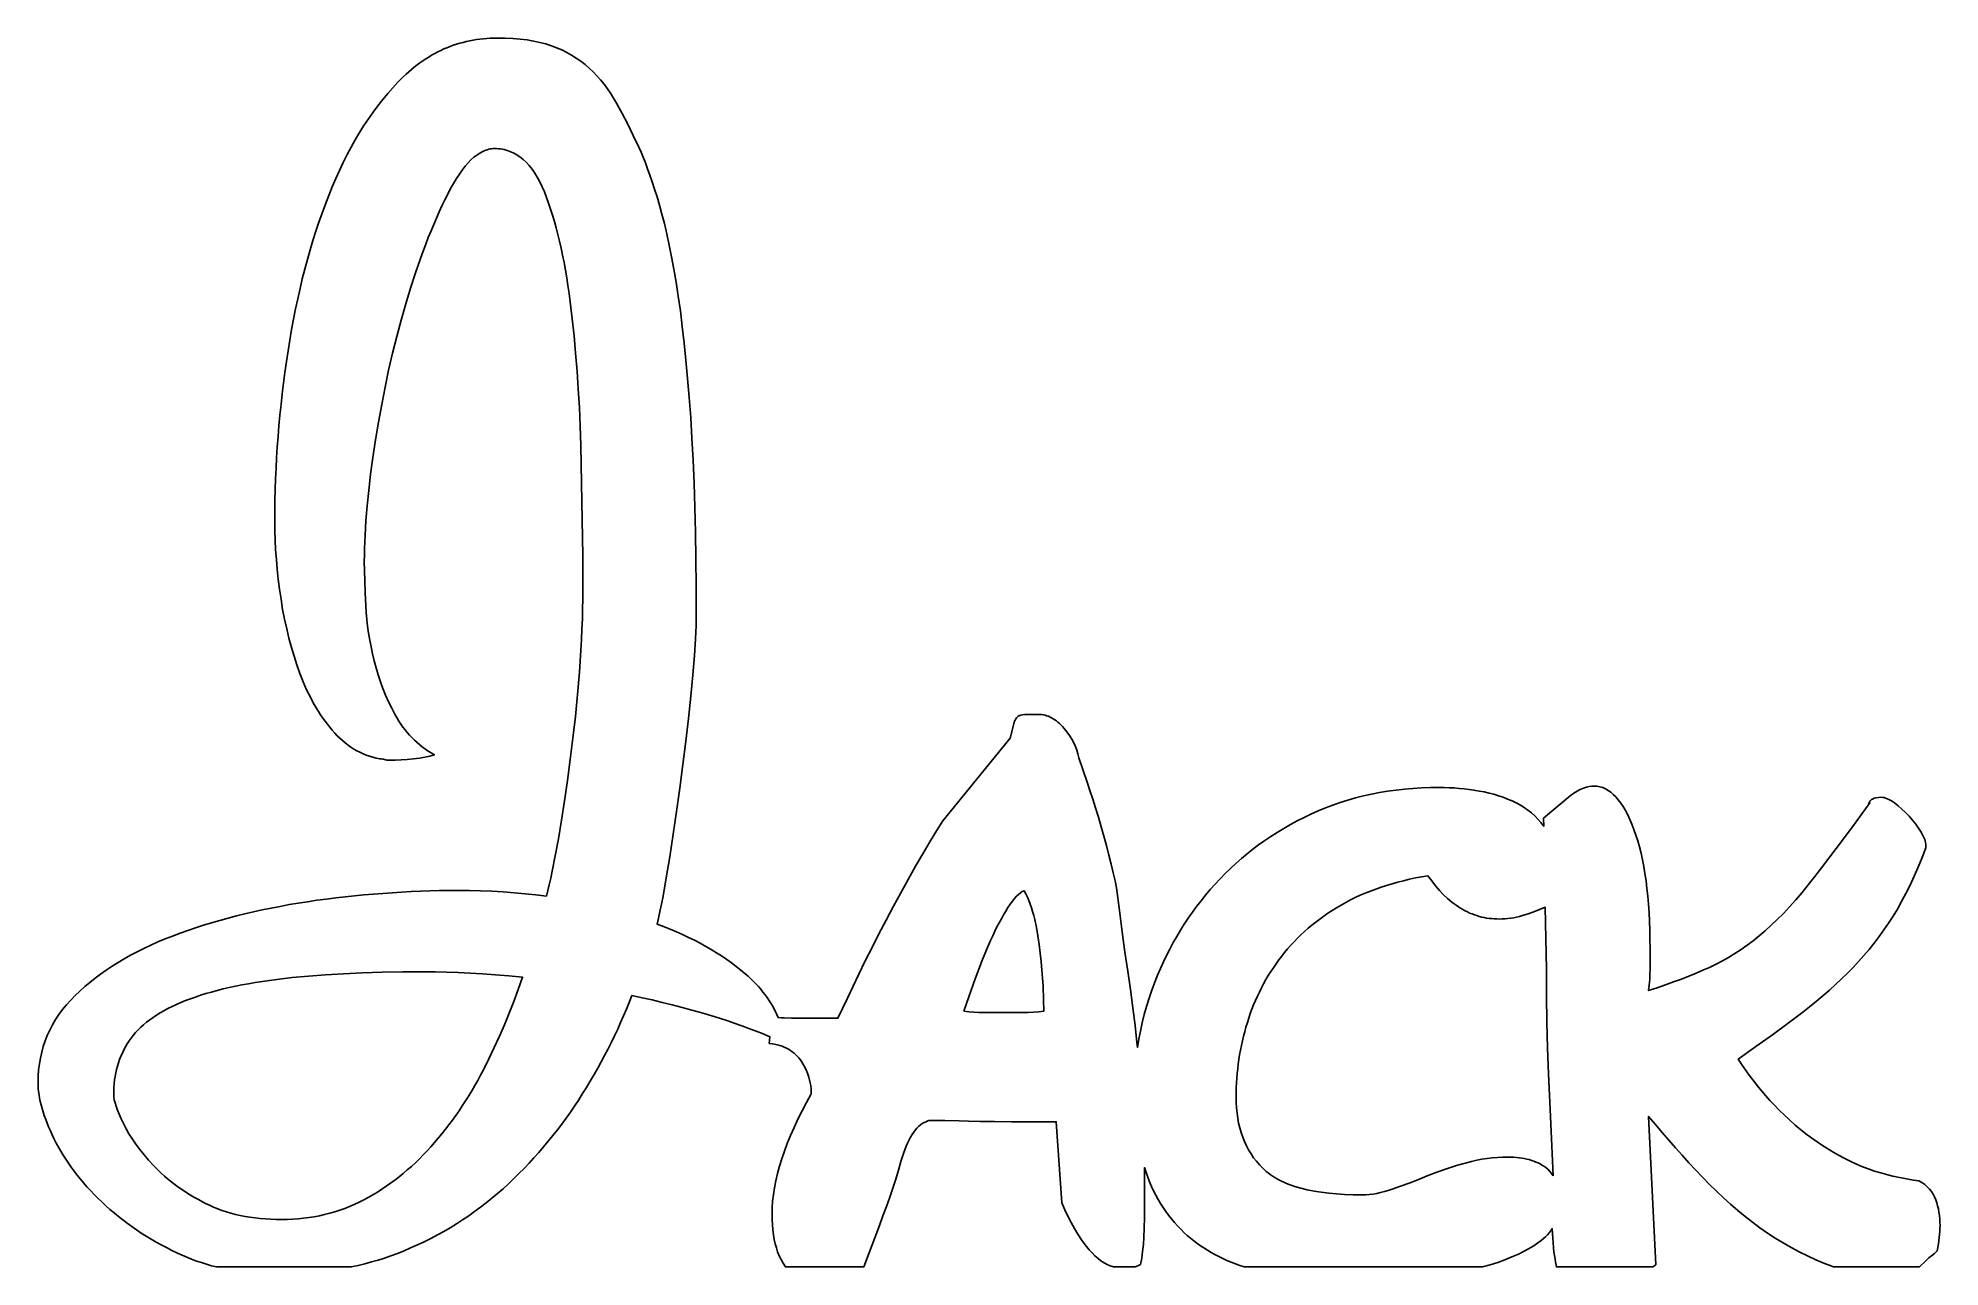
# Model space of a CAD drawing. Extents: x 25 to 200, y 12 to 125.
import ezdxf

# ---------------------------------------------------------------- set-up
doc = ezdxf.new("R2010")
doc.units = 0
doc.layers.add('CAMADA_1', color=18, linetype='CONTINUOUS')

msp = doc.modelspace()

# ---------------------------------------------------------------- linework, layer by layer
at = {"layer": 'CAMADA_1'}
for points in [[(40.96, 11.69), (40.49, 11.81), (40.02, 11.95), (39.56, 12.09), (39.11, 12.24), (38.66, 12.41), (38.21, 12.59), (37.78, 12.77), (37.35, 12.97), (36.84, 13.22), (36.35, 13.47), (35.86, 13.73), (35.39, 13.99), (34.92, 14.26), (34.46, 14.54), (34.01, 14.82), (33.57, 15.11), (33.14, 15.41), (32.72, 15.72), (32.31, 16.03), (31.91, 16.34), (31.51, 16.67), (31.13, 17), (30.75, 17.33), (30.38, 17.68), (30.03, 18.03), (29.68, 18.37), (29.34, 18.73), (29.02, 19.08), (28.71, 19.44), (28.41, 19.79), (28.12, 20.15), (27.84, 20.51), (27.57, 20.88), (27.31, 21.24), (27.06, 21.61), (26.83, 21.98), (26.6, 22.35), (26.39, 22.73), (26.19, 23.1), (26, 23.48), (25.82, 23.86), (25.65, 24.23), (25.49, 24.59), (25.35, 24.94), (25.22, 25.29), (25.09, 25.64), (24.98, 25.97), (24.89, 26.3), (24.8, 26.63), (24.72, 26.94), (24.66, 27.25), (24.61, 27.56), (24.57, 27.85), (24.54, 28.14), (24.52, 28.43), (24.52, 28.7), (24.53, 29.28), (24.57, 29.84), (24.64, 30.4), (24.73, 30.94), (24.85, 31.48), (25, 32), (25.17, 32.52), (25.37, 33.02), (25.6, 33.52), (25.85, 34), (26.13, 34.48), (26.44, 34.94), (26.77, 35.4), (27.13, 35.84), (27.52, 36.28), (27.93, 36.7), (28.37, 37.11), (28.82, 37.52), (29.29, 37.91), (29.77, 38.3), (30.28, 38.68), (30.8, 39.04), (31.33, 39.4), (31.88, 39.75), (32.45, 40.08), (33.04, 40.41), (33.64, 40.73), (34.26, 41.04), (34.89, 41.34), (35.54, 41.63), (36.21, 41.91), (36.9, 42.18), (37.59, 42.44), (38.3, 42.7), (39.02, 42.94), (39.75, 43.18), (40.49, 43.4), (41.25, 43.62), (42.01, 43.83), (42.78, 44.03), (43.56, 44.23), (44.36, 44.41), (45.16, 44.59), (45.98, 44.76), (46.8, 44.91), (47.64, 45.07), (48.48, 45.21), (49.34, 45.34), (50.2, 45.47), (51.07, 45.58), (51.93, 45.69), (52.79, 45.79), (53.66, 45.88), (54.52, 45.97), (55.39, 46.05), (56.26, 46.11), (57.12, 46.17), (57.99, 46.23), (58.86, 46.27), (59.73, 46.31), (60.6, 46.34), (61.46, 46.36), (62.33, 46.37), (63.2, 46.37), (64.24, 46.36), (65.27, 46.34), (66.3, 46.3), (67.33, 46.24), (68.35, 46.17), (69.36, 46.08), (70.35, 45.98), (71.33, 45.86), (71.46, 46.36), (71.59, 46.91), (71.73, 47.51), (71.86, 48.15), (72.14, 49.56), (72.43, 51.14), (72.71, 52.86), (72.99, 54.64), (73.26, 56.5), (73.52, 58.43), (73.77, 60.41), (73.99, 62.41), (74.19, 64.44), (74.36, 66.49), (74.44, 67.51), (74.5, 68.51), (74.56, 69.49), (74.6, 70.46), (74.64, 71.4), (74.66, 72.32), (74.68, 73.22), (74.68, 74.1), (74.67, 77.25), (74.63, 80.52), (74.57, 83.89), (74.49, 87.38), (74.43, 89.14), (74.36, 90.87), (74.26, 92.57), (74.15, 94.23), (74.02, 95.87), (73.87, 97.48), (73.71, 99.05), (73.52, 100.6), (73.42, 101.36), (73.31, 102.1), (73.2, 102.82), (73.08, 103.53), (72.96, 104.22), (72.82, 104.9), (72.68, 105.55), (72.54, 106.2), (72.39, 106.82), (72.23, 107.43), (72.06, 108.02), (71.89, 108.59), (71.71, 109.15), (71.53, 109.69), (71.33, 110.22), (71.14, 110.73), (70.93, 111.21), (70.71, 111.66), (70.48, 112.08), (70.25, 112.47), (70, 112.83), (69.74, 113.16), (69.47, 113.46), (69.19, 113.72), (69.04, 113.84), (68.89, 113.96), (68.74, 114.06), (68.59, 114.16), (68.44, 114.25), (68.28, 114.33), (68.12, 114.41), (67.96, 114.47), (67.79, 114.53), (67.62, 114.58), (67.45, 114.63), (67.28, 114.66), (67.1, 114.69), (66.92, 114.71), (66.74, 114.72), (66.56, 114.72), (66.42, 114.72), (66.28, 114.71), (66.15, 114.69), (66.01, 114.66), (65.87, 114.62), (65.74, 114.58), (65.6, 114.52), (65.47, 114.46), (65.19, 114.31), (64.92, 114.13), (64.65, 113.92), (64.38, 113.68), (64.11, 113.4), (63.84, 113.09), (63.57, 112.74), (63.31, 112.37), (63.04, 111.96), (62.77, 111.51), (62.5, 111.04), (62.24, 110.53), (61.97, 110), (61.71, 109.46), (61.45, 108.9), (61.2, 108.33), (60.95, 107.74), (60.7, 107.14), (60.45, 106.53), (60.21, 105.91), (59.97, 105.27), (59.73, 104.61), (59.26, 103.27), (58.81, 101.86), (58.37, 100.41), (57.94, 98.91), (57.54, 97.4), (57.16, 95.87), (56.8, 94.31), (56.47, 92.74), (56.16, 91.15), (55.86, 89.53), (55.6, 87.9), (55.35, 86.28), (55.14, 84.73), (54.97, 83.24), (54.82, 81.8), (54.71, 80.43), (54.63, 79.12), (54.58, 77.87), (54.57, 77.27), (54.56, 76.68), (54.57, 75.84), (54.6, 74.89), (54.64, 73.81), (54.69, 72.62), (54.73, 71.99), (54.79, 71.35), (54.86, 70.72), (54.95, 70.09), (55.06, 69.45), (55.18, 68.81), (55.31, 68.17), (55.47, 67.52), (55.64, 66.88), (55.83, 66.24), (56.04, 65.61), (56.27, 64.99), (56.52, 64.37), (56.8, 63.76), (57.09, 63.16), (57.4, 62.56), (57.57, 62.26), (57.74, 61.98), (57.92, 61.7), (58.11, 61.43), (58.31, 61.17), (58.51, 60.92), (58.73, 60.68), (58.95, 60.45), (59.18, 60.22), (59.42, 60), (59.66, 59.79), (59.92, 59.59), (60.18, 59.4), (60.45, 59.22), (60.73, 59.05), (61.01, 58.88), (60.6, 58.76), (60.14, 58.66), (59.63, 58.57), (59.08, 58.49), (58.51, 58.44), (57.95, 58.4), (57.41, 58.37), (56.89, 58.37), (56.76, 58.37), (56.64, 58.38), (56.53, 58.4), (56.43, 58.43), (56.33, 58.46), (56.22, 58.48), (56.11, 58.49), (55.98, 58.49), (55.66, 58.57), (55.35, 58.65), (55.04, 58.74), (54.74, 58.85), (54.45, 58.97), (54.16, 59.11), (53.87, 59.25), (53.6, 59.41), (53.33, 59.58), (53.06, 59.77), (52.8, 59.97), (52.55, 60.18), (52.3, 60.4), (52.06, 60.63), (51.83, 60.88), (51.6, 61.14), (51.37, 61.41), (51.16, 61.69), (50.94, 61.97), (50.74, 62.26), (50.53, 62.56), (50.33, 62.87), (50.14, 63.19), (49.95, 63.51), (49.77, 63.84), (49.59, 64.18), (49.42, 64.52), (49.25, 64.87), (49.09, 65.23), (48.93, 65.6), (48.63, 66.36), (48.35, 67.15), (48.09, 67.95), (47.84, 68.77), (47.62, 69.62), (47.41, 70.48), (47.22, 71.37), (47.04, 72.27), (46.89, 73.2), (46.75, 74.13), (46.64, 75.05), (46.54, 75.97), (46.46, 76.87), (46.39, 77.77), (46.35, 78.66), (46.32, 79.54), (46.31, 80.42), (46.31, 81.39), (46.33, 82.36), (46.35, 83.33), (46.39, 84.3), (46.43, 85.27), (46.48, 86.25), (46.54, 87.23), (46.62, 88.2), (46.7, 89.18), (46.79, 90.17), (46.89, 91.15), (47, 92.13), (47.12, 93.12), (47.25, 94.11), (47.39, 95.1), (47.54, 96.09), (47.69, 97.07), (47.86, 98.05), (48.04, 99.01), (48.23, 99.96), (48.43, 100.89), (48.64, 101.82), (48.85, 102.73), (49.08, 103.63), (49.32, 104.52), (49.57, 105.4), (49.83, 106.26), (50.1, 107.11), (50.38, 107.95), (50.67, 108.78), (50.97, 109.6), (51.28, 110.4), (51.59, 111.19), (51.93, 111.96), (52.27, 112.71), (52.62, 113.45), (52.98, 114.17), (53.35, 114.86), (53.73, 115.54), (54.13, 116.21), (54.53, 116.85), (54.95, 117.48), (55.37, 118.08), (55.81, 118.67), (56.26, 119.24), (56.71, 119.8), (57.18, 120.33), (57.66, 120.85), (57.9, 121.1), (58.15, 121.34), (58.4, 121.57), (58.65, 121.8), (58.9, 122.02), (59.16, 122.23), (59.42, 122.43), (59.68, 122.63), (59.95, 122.81), (60.22, 122.99), (60.49, 123.16), (60.76, 123.32), (61.04, 123.48), (61.32, 123.63), (61.6, 123.76), (61.88, 123.9), (62.17, 124.02), (62.46, 124.13), (62.75, 124.24), (63.05, 124.34), (63.35, 124.43), (63.65, 124.51), (63.95, 124.59), (64.26, 124.66), (64.57, 124.72), (64.88, 124.77), (65.2, 124.81), (65.52, 124.85), (65.84, 124.88), (66.16, 124.9), (66.49, 124.91), (66.82, 124.91), (67.54, 124.9), (68.24, 124.87), (68.9, 124.81), (69.54, 124.73), (70.15, 124.63), (70.72, 124.51), (71.27, 124.37), (71.53, 124.29), (71.78, 124.2), (72.27, 124.01), (72.75, 123.81), (73.21, 123.58), (73.65, 123.33), (74.08, 123.06), (74.49, 122.78), (74.88, 122.47), (75.26, 122.14), (75.63, 121.79), (75.98, 121.43), (76.31, 121.05), (76.63, 120.66), (76.94, 120.24), (77.23, 119.82), (77.51, 119.37), (77.78, 118.91), (78.29, 117.96), (78.81, 116.96), (79.32, 115.93), (79.84, 114.85), (80.04, 114.41), (80.24, 113.94), (80.44, 113.42), (80.65, 112.87), (80.86, 112.28), (81.07, 111.65), (81.29, 110.98), (81.52, 110.27), (81.74, 109.52), (81.96, 108.69), (82.19, 107.81), (82.4, 106.86), (82.62, 105.84), (82.84, 104.76), (83.05, 103.62), (83.26, 102.41), (83.46, 101.13), (83.66, 99.77), (83.84, 98.33), (84.02, 96.81), (84.18, 95.22), (84.33, 93.54), (84.48, 91.79), (84.61, 89.96), (84.73, 88.04), (84.84, 86.02), (84.93, 83.9), (85, 81.68), (85.06, 79.35), (85.1, 76.93), (85.12, 74.4), (85.13, 71.78), (85.12, 71.32), (85.11, 70.8), (85.05, 69.55), (84.95, 68.03), (84.81, 66.23), (84.63, 64.27), (84.42, 62.23), (84.18, 60.14), (83.9, 57.98), (83.61, 55.8), (83.31, 53.66), (83, 51.55), (82.68, 49.47), (82.36, 47.53), (82.07, 45.86), (81.92, 45.11), (81.78, 44.44), (81.65, 43.82), (81.52, 43.28), (82.12, 43.05), (82.72, 42.81), (83.3, 42.57), (83.86, 42.31), (84.42, 42.05), (84.96, 41.79), (85.48, 41.51), (86, 41.23), (86.5, 40.94), (86.99, 40.64), (87.46, 40.34), (87.93, 40.02), (88.37, 39.7), (88.81, 39.38), (89.23, 39.04), (89.64, 38.7), (89.9, 38.47), (90.16, 38.23), (90.4, 38), (90.63, 37.76), (90.85, 37.52), (91.07, 37.27), (91.27, 37.02), (91.46, 36.77), (91.65, 36.52), (91.82, 36.26), (91.99, 36), (92.14, 35.74), (92.29, 35.48), (92.42, 35.21), (92.55, 34.94), (92.67, 34.66), (92.93, 34.64), (93.22, 34.63), (93.91, 34.62), (98.17, 34.62), (99.04, 36.47), (100.1, 38.68), (100.69, 39.88), (101.31, 41.11), (101.95, 42.37), (102.62, 43.64), (103.29, 44.92), (103.97, 46.17), (104.65, 47.4), (105.32, 48.61), (105.99, 49.76), (106.63, 50.85), (107.25, 51.86), (107.84, 52.8), (114.03, 60.41), (114.42, 61.96), (114.48, 62.08), (114.55, 62.19), (114.62, 62.28), (114.69, 62.36), (114.76, 62.42), (114.84, 62.48), (114.92, 62.51), (115, 62.54), (115.17, 62.56), (115.37, 62.58), (115.59, 62.6), (115.83, 62.6), (116.61, 62.6), (116.77, 62.6), (116.93, 62.58), (117.08, 62.56), (117.24, 62.52), (117.39, 62.47), (117.55, 62.42), (117.7, 62.35), (117.85, 62.28), (118, 62.19), (118.14, 62.1), (118.29, 61.99), (118.43, 61.88), (118.58, 61.75), (118.72, 61.61), (118.86, 61.47), (118.99, 61.31), (119.25, 60.99), (119.49, 60.66), (119.7, 60.33), (119.88, 59.99), (120.04, 59.65), (120.17, 59.3), (120.27, 58.96), (120.35, 58.6), (121.12, 56.35), (121.38, 55.59), (121.64, 54.8), (121.9, 53.98), (122.15, 53.12), (122.41, 52.25), (122.65, 51.38), (122.89, 50.51), (123.12, 49.64), (123.33, 48.8), (123.52, 48.01), (123.69, 47.28), (123.83, 46.61), (124.09, 44.53), (124.35, 42.56), (124.6, 40.7), (124.86, 38.94), (125.11, 37.24), (125.33, 35.58), (125.53, 33.95), (125.7, 32.36), (125.74, 31.92), (125.87, 32.68), (126.02, 33.43), (126.19, 34.19), (126.38, 34.94), (126.59, 35.69), (126.82, 36.44), (127.08, 37.19), (127.36, 37.94), (127.6, 38.56), (127.87, 39.18), (128.14, 39.79), (128.43, 40.39), (128.73, 40.98), (129.04, 41.57), (129.37, 42.14), (129.71, 42.71), (130.06, 43.27), (130.43, 43.82), (130.81, 44.37), (131.2, 44.9), (131.61, 45.43), (132.02, 45.95), (132.46, 46.46), (132.9, 46.97), (133.36, 47.46), (133.83, 47.94), (134.31, 48.41), (134.81, 48.87), (135.32, 49.31), (135.84, 49.75), (136.37, 50.17), (136.91, 50.58), (137.47, 50.97), (138.04, 51.36), (138.63, 51.73), (139.22, 52.09), (139.83, 52.44), (140.45, 52.78), (141.09, 53.1), (141.73, 53.41), (142.39, 53.71), (143.06, 53.99), (143.74, 54.25), (144.43, 54.49), (145.13, 54.71), (145.84, 54.91), (146.56, 55.09), (147.3, 55.25), (148.04, 55.4), (148.79, 55.52), (149.56, 55.63), (150.33, 55.71), (151.12, 55.78), (151.91, 55.83), (152.72, 55.86), (153.54, 55.86), (153.99, 55.86), (154.44, 55.84), (154.9, 55.82), (155.36, 55.78), (155.82, 55.74), (156.28, 55.68), (156.74, 55.62), (157.21, 55.54), (157.67, 55.45), (158.13, 55.35), (158.57, 55.24), (159, 55.11), (159.42, 54.96), (159.83, 54.8), (160.24, 54.63), (160.63, 54.45), (161.01, 54.24), (161.37, 54.02), (161.71, 53.78), (162.03, 53.53), (162.34, 53.25), (162.62, 52.96), (162.89, 52.65), (163.14, 52.32), (163.16, 52.29), (163.15, 53.03), (165.6, 55.09), (165.92, 55.33), (166.23, 55.53), (166.38, 55.61), (166.53, 55.68), (166.68, 55.75), (166.82, 55.8), (167.1, 55.88), (167.36, 55.95), (167.59, 55.98), (167.79, 55.99), (167.93, 55.99), (168.06, 55.98), (168.2, 55.96), (168.33, 55.93), (168.46, 55.9), (168.59, 55.85), (168.72, 55.8), (168.84, 55.74), (169.09, 55.6), (169.34, 55.43), (169.57, 55.23), (169.81, 54.99), (170.03, 54.73), (170.26, 54.43), (170.47, 54.1), (170.68, 53.74), (170.89, 53.35), (171.09, 52.93), (171.28, 52.48), (171.47, 52), (171.65, 51.48), (171.82, 50.95), (171.97, 50.39), (172.12, 49.81), (172.25, 49.21), (172.37, 48.58), (172.48, 47.93), (172.58, 47.26), (172.67, 46.56), (172.74, 45.84), (172.81, 45.1), (172.86, 44.33), (172.9, 43.54), (172.93, 42.73), (172.94, 41.89), (172.95, 41.03), (172.95, 39.16), (172.94, 38.68), (172.92, 38.18), (172.88, 37.68), (172.82, 37.16), (173.61, 37.42), (174.38, 37.68), (175.12, 37.95), (175.84, 38.21), (176.52, 38.48), (177.19, 38.75), (177.82, 39.02), (178.43, 39.29), (179.03, 39.58), (179.61, 39.89), (180.19, 40.21), (180.77, 40.57), (181.34, 40.94), (181.9, 41.34), (182.46, 41.75), (183.01, 42.19), (183.56, 42.66), (184.11, 43.17), (184.67, 43.7), (185.23, 44.27), (185.8, 44.88), (186.37, 45.52), (186.95, 46.19), (187.52, 46.9), (188.12, 47.65), (188.75, 48.46), (190.1, 50.24), (191.59, 52.23), (193.2, 54.45), (193.07, 54.32), (193.09, 54.4), (193.12, 54.47), (193.15, 54.54), (193.19, 54.6), (193.24, 54.66), (193.29, 54.71), (193.35, 54.76), (193.42, 54.8), (193.58, 54.87), (193.77, 54.92), (193.99, 54.95), (194.23, 54.96), (194.36, 54.95), (194.5, 54.93), (194.64, 54.89), (194.79, 54.83), (194.95, 54.76), (195.11, 54.67), (195.28, 54.57), (195.46, 54.45), (195.81, 54.18), (196.15, 53.88), (196.48, 53.56), (196.81, 53.22), (197.12, 52.86), (197.41, 52.5), (197.67, 52.12), (197.91, 51.74), (198.1, 51.38), (198.18, 51.21), (198.24, 51.06), (198.29, 50.92), (198.33, 50.79), (198.35, 50.68), (198.36, 50.58), (198.36, 50.32), (198, 49.4), (197.64, 48.52), (197.27, 47.68), (196.89, 46.87), (196.51, 46.1), (196.12, 45.36), (195.73, 44.66), (195.33, 44), (194.92, 43.36), (194.49, 42.74), (194.05, 42.13), (193.6, 41.53), (193.13, 40.95), (192.65, 40.38), (192.16, 39.83), (191.65, 39.29), (191.13, 38.76), (190.59, 38.24), (190.03, 37.71), (189.46, 37.2), (188.87, 36.68), (188.27, 36.17), (187.64, 35.67), (187.01, 35.17), (185.67, 34.15), (184.24, 33.09), (182.7, 31.99), (181.08, 30.85), (181.32, 30.47), (181.66, 29.98), (182.09, 29.37), (182.62, 28.65), (182.93, 28.26), (183.26, 27.86), (183.61, 27.45), (183.99, 27.02), (184.4, 26.59), (184.84, 26.15), (185.3, 25.7), (185.78, 25.24), (186.3, 24.77), (186.84, 24.32), (187.42, 23.87), (188.02, 23.43), (188.66, 23), (189.33, 22.58), (190.02, 22.16), (190.75, 21.75), (191.12, 21.56), (191.51, 21.37), (191.9, 21.19), (192.3, 21.02), (192.7, 20.85), (193.12, 20.7), (193.54, 20.55), (193.97, 20.42), (194.41, 20.29), (194.86, 20.17), (195.31, 20.06), (195.78, 19.95), (196.25, 19.86), (196.73, 19.77), (197.22, 19.69), (197.71, 19.63), (197.99, 19.46), (198.24, 19.28), (198.47, 19.08), (198.68, 18.87), (198.86, 18.64), (199.02, 18.4), (199.15, 18.15), (199.26, 17.88), (199.35, 17.61), (199.43, 17.32), (199.5, 17.04), (199.55, 16.74), (199.59, 16.44), (199.62, 16.13), (199.64, 15.82), (199.65, 15.5), (199.64, 15.24), (199.63, 14.97), (199.58, 14.4), (199.5, 13.81), (199.39, 13.18), (199.13, 12.94), (198.87, 12.73), (198.61, 12.52), (198.36, 12.27), (197.76, 11.69), (189.85, 11.69), (189.43, 11.85), (189.01, 12.02), (188.22, 12.35), (187.45, 12.71), (186.69, 13.08), (185.94, 13.48), (185.21, 13.91), (184.48, 14.35), (183.77, 14.82), (183.07, 15.31), (182.39, 15.82), (181.7, 16.35), (181.03, 16.9), (180.37, 17.47), (179.71, 18.06), (179.06, 18.67), (178.42, 19.3), (177.79, 19.95), (177.16, 20.61), (176.53, 21.29), (175.91, 21.98), (175.29, 22.67), (174.67, 23.38), (174.05, 24.1), (173.44, 24.82), (172.82, 25.56), (173.47, 11.89), (173.2, 11.69), (164.33, 11.69), (164.24, 12.15), (164.17, 12.6), (164.1, 13.05), (164.05, 13.5), (163.99, 14.34), (163.94, 15.23), (163.81, 15.03), (163.66, 14.84), (163.5, 14.66), (163.32, 14.48), (163.14, 14.31), (162.94, 14.14), (162.72, 13.98), (162.5, 13.82), (162.24, 13.65), (161.97, 13.49), (161.42, 13.18), (160.84, 12.88), (160.23, 12.61), (159.59, 12.35), (158.93, 12.11), (158.24, 11.89), (157.52, 11.69), (135.58, 11.69), (135.17, 11.83), (134.77, 11.98), (134.37, 12.13), (133.99, 12.3), (133.61, 12.47), (133.25, 12.65), (132.89, 12.83), (132.54, 13.03), (132.2, 13.23), (131.87, 13.44), (131.55, 13.65), (131.23, 13.88), (130.93, 14.11), (130.63, 14.35), (130.34, 14.6), (130.06, 14.85), (129.75, 15.16), (129.45, 15.47), (129.17, 15.79), (128.89, 16.12), (128.62, 16.46), (128.36, 16.81), (128.12, 17.17), (127.88, 17.54), (127.66, 17.92), (127.45, 18.31), (127.24, 18.71), (127.05, 19.11), (126.87, 19.53), (126.7, 19.96), (126.54, 20.39), (126.39, 20.84), (126.41, 20), (126.41, 19.14), (126.4, 17.59), (126.39, 16.29), (126.37, 15.23), (126.34, 14.43), (126.3, 13.77), (126.23, 13.13), (126.14, 12.51), (126.02, 11.92), (125.79, 11.79), (125.55, 11.69), (123.55, 11.69), (123.25, 11.79), (122.96, 11.92), (122.68, 12.08), (122.39, 12.27), (122.12, 12.48), (121.84, 12.72), (121.58, 12.98), (121.31, 13.27), (120.95, 13.72), (120.6, 14.19), (120.27, 14.7), (119.94, 15.22), (119.64, 15.78), (119.34, 16.36), (119.07, 16.96), (118.8, 17.59), (118.28, 25.07), (114.16, 25.07), (112.6, 25.08), (111.27, 25.09), (110.18, 25.11), (109.32, 25.14), (108.02, 25.19), (107.06, 25.2), (106.77, 25.19), (106.55, 25.17), (106.46, 25.15), (106.39, 25.13), (106.33, 25.1), (106.29, 25.07), (106.12, 25), (105.94, 24.9), (105.78, 24.79), (105.61, 24.65), (105.45, 24.49), (105.3, 24.31), (105.15, 24.11), (105, 23.9), (104.86, 23.66), (104.72, 23.39), (104.58, 23.11), (104.45, 22.81), (104.33, 22.49), (104.2, 22.15), (104.08, 21.78), (103.97, 21.4), (103.74, 20.6), (103.49, 19.79), (103.22, 18.96), (102.94, 18.12), (102.64, 17.27), (102.32, 16.4), (101.99, 15.52), (101.65, 14.63), (100.54, 11.69), (93.34, 11.69), (93.12, 12.04), (92.93, 12.39), (92.76, 12.73), (92.62, 13.08), (92.5, 13.44), (92.39, 13.83), (92.31, 14.23), (92.23, 14.66), (92.18, 15.1), (92.14, 15.57), (92.11, 16.05), (92.1, 16.56), (92.12, 17.15), (92.16, 17.75), (92.23, 18.37), (92.33, 18.99), (92.46, 19.64), (92.61, 20.3), (92.8, 20.97), (93.01, 21.65), (93.25, 22.35), (93.51, 23.07), (93.81, 23.8), (94.14, 24.54), (94.49, 25.3), (94.87, 26.07), (95.28, 26.85), (95.72, 27.65), (95.7, 28.04), (95.66, 28.42), (95.59, 28.79), (95.49, 29.17), (95.36, 29.54), (95.21, 29.9), (95.02, 30.26), (94.81, 30.62), (94.7, 30.79), (94.57, 30.95), (94.43, 31.11), (94.29, 31.25), (94.14, 31.39), (93.97, 31.52), (93.8, 31.64), (93.62, 31.75), (93.43, 31.85), (93.23, 31.94), (93.02, 32.02), (92.81, 32.09), (92.58, 32.16), (92.34, 32.21), (92.1, 32.26), (91.85, 32.29), (91.91, 32.9), (91.28, 33.17), (90.63, 33.42), (89.97, 33.67), (89.31, 33.92), (88.63, 34.15), (87.95, 34.39), (87.25, 34.61), (86.55, 34.83), (85.64, 35.1), (84.73, 35.36), (83.82, 35.61), (82.9, 35.85), (81.98, 36.07), (81.06, 36.29), (80.13, 36.5), (79.2, 36.7), (78.95, 36.07), (78.7, 35.45), (78.43, 34.83), (78.16, 34.21), (77.89, 33.6), (77.6, 32.99), (77.31, 32.39), (77, 31.78), (76.69, 31.18), (76.37, 30.59), (76.05, 30), (75.71, 29.41), (75.37, 28.82), (75.02, 28.24), (74.66, 27.67), (74.3, 27.09), (73.92, 26.52), (73.54, 25.96), (73.15, 25.41), (72.75, 24.86), (72.34, 24.32), (71.93, 23.79), (71.5, 23.27), (71.07, 22.76), (70.63, 22.25), (70.18, 21.75), (69.73, 21.25), (69.27, 20.77), (68.79, 20.29), (68.31, 19.82), (67.83, 19.36), (67.33, 18.9), (66.83, 18.46), (66.31, 18.02), (65.79, 17.6), (65.26, 17.19), (64.72, 16.79), (64.17, 16.4), (63.61, 16.03), (63.04, 15.66), (62.47, 15.31), (61.88, 14.97), (61.29, 14.64), (60.68, 14.32), (60.07, 14.01), (59.45, 13.72), (58.82, 13.44), (58.17, 13.16), (57.6, 12.93), (57.01, 12.72), (56.42, 12.51), (55.82, 12.32), (55.22, 12.15), (54.61, 11.98), (53.99, 11.83), (53.36, 11.69)], [(164.03, 20.08), (163.8, 24.89), (163.6, 29.49), (163.52, 31.86), (163.46, 34.25), (163.42, 36.66), (163.41, 39.1), (163.3, 44.83), (162.77, 44.61), (162.24, 44.41), (161.72, 44.22), (161.21, 44.06), (160.94, 43.99), (160.66, 43.92), (160.4, 43.87), (160.13, 43.82), (159.86, 43.79), (159.6, 43.76), (159.34, 43.75), (159.08, 43.74), (158.84, 43.75), (158.6, 43.76), (158.37, 43.78), (158.13, 43.8), (157.9, 43.84), (157.67, 43.88), (157.44, 43.93), (157.22, 43.99), (157, 44.06), (156.78, 44.13), (156.56, 44.21), (156.34, 44.3), (156.13, 44.4), (155.92, 44.51), (155.71, 44.62), (155.5, 44.74), (155.3, 44.87), (155.1, 45.01), (154.9, 45.15), (154.7, 45.3), (154.31, 45.63), (153.93, 45.99), (153.56, 46.38), (153.2, 46.8), (152.85, 47.26), (152.5, 47.74), (151.93, 47.64), (151.36, 47.53), (150.81, 47.41), (150.26, 47.28), (149.73, 47.14), (149.2, 47), (148.69, 46.84), (148.18, 46.68), (147.69, 46.5), (147.2, 46.32), (146.73, 46.13), (146.26, 45.93), (145.81, 45.72), (145.37, 45.5), (144.93, 45.27), (144.51, 45.03), (144.09, 44.79), (143.69, 44.53), (143.29, 44.28), (142.91, 44.01), (142.53, 43.74), (142.17, 43.46), (141.81, 43.18), (141.46, 42.89), (141.12, 42.59), (140.79, 42.29), (140.48, 41.98), (140.17, 41.66), (139.87, 41.33), (139.58, 41), (139.3, 40.67), (139.03, 40.32), (138.76, 39.98), (138.51, 39.62), (138.27, 39.26), (138.03, 38.9), (137.8, 38.53), (137.58, 38.16), (137.37, 37.79), (137.17, 37.41), (136.98, 37.02), (136.79, 36.63), (136.62, 36.24), (136.45, 35.84), (136.29, 35.44), (136.14, 35.03), (136, 34.62), (135.87, 34.2), (135.74, 33.78), (135.63, 33.36), (135.52, 32.94), (135.42, 32.51), (135.32, 32.09), (135.24, 31.67), (135.16, 31.24), (135.09, 30.81), (135.03, 30.39), (134.98, 29.96), (134.94, 29.53), (134.9, 29.1), (134.87, 28.66), (134.85, 28.23), (134.84, 27.8), (134.84, 27.36), (134.84, 26.85), (134.87, 26.36), (134.92, 25.87), (134.99, 25.4), (135.07, 24.95), (135.18, 24.5), (135.3, 24.07), (135.45, 23.66), (135.61, 23.25), (135.79, 22.86), (135.99, 22.48), (136.21, 22.12), (136.45, 21.76), (136.71, 21.43), (136.99, 21.1), (137.29, 20.79), (137.44, 20.64), (137.61, 20.49), (137.78, 20.35), (137.96, 20.21), (138.16, 20.08), (138.35, 19.95), (138.56, 19.83), (138.78, 19.71), (139, 19.6), (139.23, 19.49), (139.47, 19.39), (139.72, 19.29), (140.24, 19.11), (140.8, 18.95), (141.39, 18.8), (142.01, 18.68), (142.67, 18.58), (143.36, 18.49), (144.08, 18.42), (144.83, 18.37), (145.62, 18.35), (146.44, 18.34), (146.77, 18.34), (147.1, 18.37), (147.44, 18.41), (147.78, 18.46), (148.13, 18.54), (148.49, 18.63), (148.85, 18.73), (149.21, 18.85), (149.97, 19.12), (150.76, 19.42), (151.58, 19.73), (152.44, 20.08), (153.32, 20.42), (154.21, 20.74), (155.12, 21.03), (156.05, 21.3), (156.52, 21.42), (156.99, 21.53), (157.46, 21.62), (157.94, 21.69), (158.41, 21.75), (158.89, 21.79), (159.37, 21.81), (159.85, 21.82), (160.12, 21.81), (160.39, 21.8), (160.64, 21.78), (160.89, 21.76), (161.14, 21.72), (161.37, 21.68), (161.6, 21.63), (161.82, 21.58), (162.04, 21.51), (162.24, 21.44), (162.44, 21.36), (162.64, 21.27), (162.82, 21.18), (163, 21.08), (163.17, 20.97), (163.34, 20.85), (163.54, 20.69), (163.72, 20.5), (163.89, 20.3)], [(109.77, 35.26), (110.22, 35.2), (110.68, 35.16), (111.13, 35.14), (111.58, 35.13), (115.19, 35.13), (115.7, 35.14), (116.19, 35.16), (116.66, 35.2), (117.12, 35.26), (117.11, 36.29), (117.06, 37.58), (117.02, 38.3), (116.96, 39.05), (116.89, 39.82), (116.8, 40.61), (116.7, 41.41), (116.58, 42.19), (116.44, 42.96), (116.29, 43.71), (116.2, 44.07), (116.1, 44.43), (116, 44.77), (115.88, 45.11), (115.76, 45.44), (115.62, 45.75), (115.47, 46.06), (115.32, 46.35), (115.15, 46.27), (114.98, 46.16), (114.81, 46.01), (114.62, 45.84), (114.44, 45.63), (114.24, 45.38), (114.04, 45.11), (113.83, 44.8), (113.63, 44.47), (113.42, 44.13), (113.22, 43.77), (113.01, 43.4), (112.81, 43.02), (112.61, 42.62), (112.42, 42.2), (112.22, 41.77), (111.84, 40.9), (111.48, 40.02), (111.13, 39.13), (110.8, 38.23), (110.22, 36.58)], [(46.95, 16.07), (47.47, 16.07), (47.98, 16.09), (48.48, 16.13), (48.97, 16.18), (49.46, 16.24), (49.95, 16.32), (50.43, 16.41), (50.9, 16.52), (51.37, 16.64), (51.84, 16.77), (52.29, 16.92), (52.75, 17.08), (53.19, 17.26), (53.63, 17.45), (54.07, 17.65), (54.5, 17.87), (54.92, 18.1), (55.34, 18.34), (55.76, 18.59), (56.17, 18.85), (56.57, 19.13), (56.97, 19.41), (57.37, 19.7), (57.76, 20), (58.14, 20.31), (58.52, 20.63), (58.89, 20.96), (59.26, 21.3), (59.63, 21.66), (59.99, 22.02), (60.34, 22.39), (60.69, 22.77), (61.03, 23.16), (61.37, 23.56), (61.7, 23.96), (62.03, 24.38), (62.35, 24.79), (62.67, 25.22), (62.98, 25.65), (63.29, 26.09), (63.58, 26.54), (63.88, 26.99), (64.17, 27.45), (64.45, 27.92), (64.73, 28.4), (65, 28.88), (65.27, 29.37), (65.53, 29.86), (66.03, 30.87), (66.53, 31.9), (67, 32.94), (67.46, 33.99), (67.9, 35.06), (68.33, 36.15), (68.74, 37.26), (69.14, 38.38), (67.87, 38.5), (66.64, 38.6), (65.45, 38.69), (64.3, 38.76), (63.19, 38.82), (62.12, 38.86), (61.1, 38.88), (60.11, 38.89), (58.12, 38.88), (56.21, 38.85), (54.39, 38.79), (52.65, 38.71), (50.99, 38.61), (49.41, 38.49), (47.92, 38.35), (47.2, 38.27), (46.5, 38.18), (45.83, 38.09), (45.17, 37.99), (44.52, 37.89), (43.9, 37.78), (43.29, 37.67), (42.69, 37.55), (42.11, 37.43), (41.55, 37.3), (41.01, 37.16), (40.48, 37.02), (39.97, 36.87), (39.48, 36.72), (39, 36.56), (38.54, 36.4), (38.1, 36.23), (37.67, 36.05), (37.26, 35.87), (36.86, 35.69), (36.48, 35.5), (36.11, 35.3), (35.76, 35.1), (35.43, 34.89), (35.11, 34.68), (34.8, 34.46), (34.51, 34.23), (34.23, 34), (33.97, 33.77), (33.73, 33.53), (33.5, 33.28), (33.28, 33.03), (33.08, 32.77), (32.9, 32.51), (32.73, 32.24), (32.57, 31.97), (32.42, 31.69), (32.28, 31.4), (32.15, 31.11), (32.03, 30.81), (31.93, 30.51), (31.83, 30.2), (31.75, 29.89), (31.68, 29.57), (31.62, 29.25), (31.57, 28.92), (31.53, 28.58), (31.5, 28.24), (31.48, 27.9), (31.48, 27.54), (31.49, 27.33), (31.54, 27.09), (31.61, 26.81), (31.7, 26.5), (31.83, 26.15), (31.99, 25.77), (32.17, 25.35), (32.38, 24.9), (32.62, 24.43), (32.89, 23.96), (33.2, 23.48), (33.53, 23), (33.89, 22.51), (34.28, 22.02), (34.7, 21.53), (35.15, 21.03), (35.39, 20.78), (35.64, 20.54), (35.89, 20.3), (36.15, 20.06), (36.42, 19.83), (36.7, 19.6), (36.99, 19.38), (37.28, 19.16), (37.58, 18.94), (37.9, 18.73), (38.21, 18.53), (38.54, 18.32), (38.87, 18.12), (39.22, 17.93), (39.93, 17.55), (40.29, 17.37), (40.67, 17.2), (41.06, 17.04), (41.45, 16.9), (41.86, 16.77), (42.27, 16.64), (42.7, 16.53), (43.13, 16.44), (43.58, 16.35), (44.03, 16.27), (44.5, 16.21), (44.97, 16.16), (45.45, 16.12), (45.94, 16.09), (46.44, 16.07)]]:
    msp.add_lwpolyline(points, close=True, dxfattribs=at)

doc.saveas('drawing.dxf')
